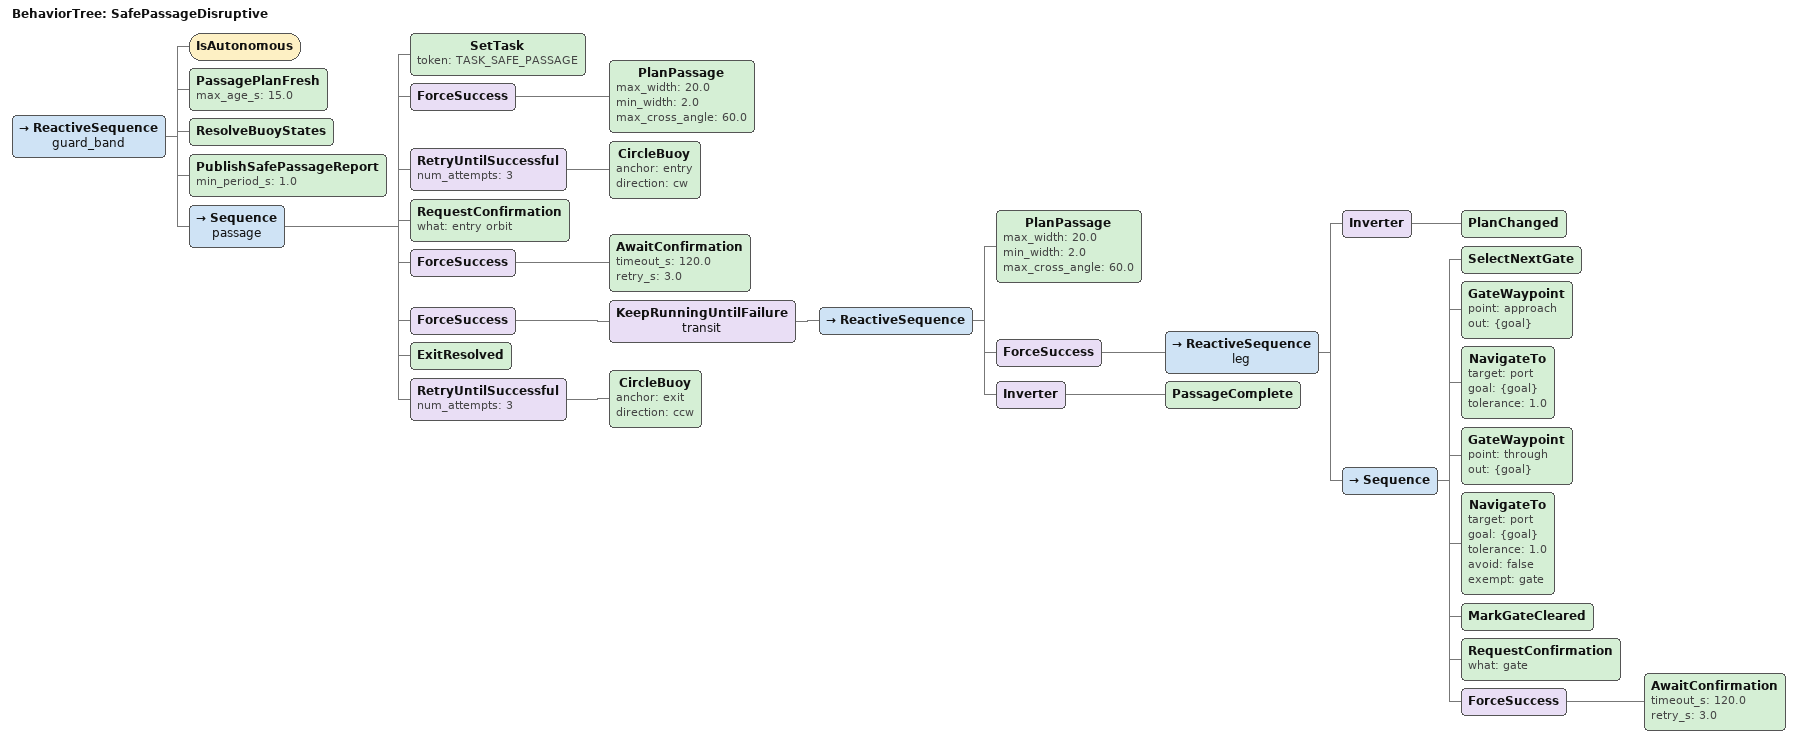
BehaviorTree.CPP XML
<?xml version="1.0"?>
<root BTCPP_format="4" main_tree_to_execute="SafePassageDisruptive">
  <BehaviorTree ID="SafePassageDisruptive">
    <ReactiveSequence name="guard_band">

      <IsAutonomous/>
      <PassagePlanFresh max_age_s="15.0"/>
      <ResolveBuoyStates/>
      <PublishSafePassageReport min_period_s="1.0"/>

      <Sequence name="passage">

        <SetTask token="TASK_SAFE_PASSAGE"/>

        <ForceSuccess>
          <PlanPassage max_width="20.0" min_width="2.0" max_cross_angle="60.0"/>
        </ForceSuccess>

        <!-- The entry buoy is known from the field the moment it arrives, so
             this drives straight at it instead of loitering to spot it. -->
        <!-- A hop that cannot be driven FAILS after 15 s and the Retry starts
             the orbit again, from wherever the boat is. -->
        <RetryUntilSuccessful num_attempts="3">
          <CircleBuoy anchor="entry" direction="cw"/>
        </RetryUntilSuccessful>

        <RequestConfirmation what="entry orbit"/>
        <ForceSuccess>
          <AwaitConfirmation timeout_s="120.0" retry_s="3.0"/>
        </ForceSuccess>

        <ForceSuccess>
          <KeepRunningUntilFailure name="transit">
            <ReactiveSequence>

              <!-- Re-planned at 10 Hz against the fused field, so a
                   confirmation carrying new colours or new positions is
                   picked up on the next tick with no special case. -->
              <PlanPassage max_width="20.0" min_width="2.0" max_cross_angle="60.0"/>

              <!-- One gate. Anything that fails inside restarts the leg. -->
              <ForceSuccess>
                <ReactiveSequence name="leg">
                  <Inverter>
                    <PlanChanged/>
                  </Inverter>
                  <Sequence>
                    <SelectNextGate/>

                    <GateWaypoint point="approach" out="{goal}"/>
                    <NavigateTo target="port" goal="{goal}" tolerance="1.0"/>

                    <GateWaypoint point="through" out="{goal}"/>
                    <!-- tolerance 1.0: the through point may sit only nav_gate_min_standoff_m
                         past the gate line, and arriving must mean being past it -->
                    <NavigateTo target="port" goal="{goal}" tolerance="1.0"
                                avoid="false" exempt="gate"/>
                    <MarkGateCleared/>

                    <RequestConfirmation what="gate"/>
                    <ForceSuccess>
                      <AwaitConfirmation timeout_s="120.0" retry_s="3.0"/>
                    </ForceSuccess>
                  </Sequence>
                </ReactiveSequence>
              </ForceSuccess>

              <Inverter>
                <PassageComplete/>
              </Inverter>

            </ReactiveSequence>
          </KeepRunningUntilFailure>
        </ForceSuccess>

        <!-- From the aircraft's field, not from perception. Fails only if the
             aircraft never sent an exit at all. -->
        <ExitResolved/>
        <RetryUntilSuccessful num_attempts="3">
          <CircleBuoy anchor="exit" direction="ccw"/>
        </RetryUntilSuccessful>

      </Sequence>
    </ReactiveSequence>
  </BehaviorTree>
</root>
